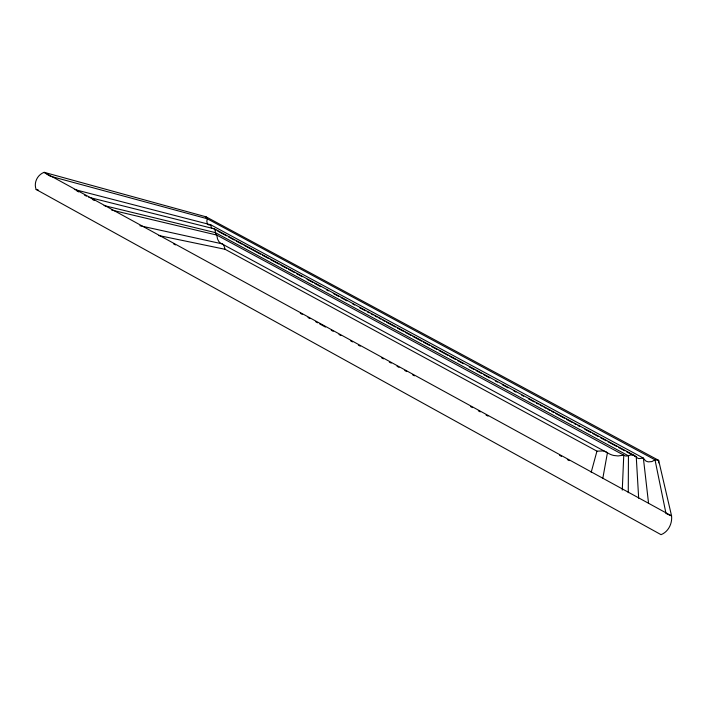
<?xml version="1.0" encoding="UTF-8"?>
<svg xmlns="http://www.w3.org/2000/svg" width="707" height="707" viewBox="0 0 707 707"><rect width="100%" height="100%" fill="white"/><g stroke="black" fill="none" stroke-linecap="round" stroke-linejoin="round"><path stroke-width="1.06" d="M628.258 492.699L628.443 455.847C631.395 453.876 635.186 455.167 637.184 457.818A11.515 7.848 -56 0 0 638.898 458.596L643.37 458.074L645.358 460.602A14.273 9.659 -56.2 0 0 648.452 461.857L651.925 461.574L655 459.806L658.65 460.354L671.57 515.889C672.401 523.516 668.407 531.797 661.045 534.669L36.137 189.476C33.494 182.706 37.418 174.77 44.161 172.331L206.09 216.837L658.65 460.354L658.553 462.864M622.266 490.119L623.768 455.149L216.757 235.06A9.315 3.756 -66 0 1 215.759 234.229C215.016 232.029 215.927 227.822 212.241 228.414A10.543 4.189 -65.9 0 1 211.42 227.831L210.739 224.782L74.323 189.449M602.788 478.471L607.437 452.719L606.703 452.241A22.412 15.616 -54.3 0 0 603.398 450.933L596.947 451.154L225.1 249.297L158.554 235.493M591.185 472.338L596.947 451.154M205.366 217.579L206.09 216.837L207.195 218.728L655 459.806L666.021 513.618M208.839 225.082L210.739 224.782L643.37 458.074L648.566 503.375M139.889 225.719L222.272 243.871A20.724 8.493 -66.8 0 1 223.783 245.135L225.1 249.297M111.6 210.05L216.757 235.06L217.562 239.072L218.781 241.414A33.706 13.769 -65.6 0 0 221.132 243.429L608.603 453.452A36.552 25.417 -56.6 0 0 613.8 455.476L618.051 455.944L623.768 455.149A10.137 6.982 -55.8 0 0 625.978 456.033L628.443 455.847L215.317 232.594L104.07 205.578M36.137 189.476L38.275 189.997M88.826 197.297L212.913 228.494M49.684 176.025L207.195 218.728L206.842 221.653L207.434 223.951A13.035 5.135 -65.9 0 0 207.823 224.472M666.948 513.989L671.57 515.889L44.161 172.331L48.898 175.495M214.044 228.6L634.745 455.653M213.885 229.015L215.829 230.067M217.774 231.109L226.505 235.829M228.449 236.88L234.273 240.027M236.218 241.069L242.041 244.215M243.986 245.267L260.494 254.175M262.438 255.218L268.262 258.364M270.207 259.416L278.947 264.135M280.882 265.178L286.706 268.324M288.65 269.376L294.474 272.522M296.419 273.565L302.243 276.711M307.103 279.336L312.927 282.473M314.871 283.525L320.695 286.671M326.519 289.817L328.463 290.86M333.315 293.485L339.148 296.631M341.083 297.674L346.916 300.82M352.74 303.966L354.675 305.017M359.536 307.633L365.36 310.78M367.304 311.831L369.248 312.874M371.184 313.926L373.128 314.977M375.072 316.02L377.017 317.072M378.952 318.115L380.896 319.166M382.841 320.218L384.785 321.261M386.72 322.312L395.46 327.032M397.405 328.075L403.229 331.221M405.173 332.272L410.997 335.418M412.941 336.461L421.681 341.181M423.617 342.232L429.449 345.378M431.385 346.421L437.218 349.567M439.153 350.619L447.893 355.329M449.838 356.381L455.662 359.527M457.606 360.57L463.43 363.716M469.254 366.862L474.114 369.487M476.05 370.53L481.882 373.676M483.818 374.728L489.651 377.874M495.474 381.02L497.419 382.063M502.27 384.688L508.094 387.834M513.918 390.971L515.863 392.023M521.686 395.169L523.631 396.212M528.491 398.836L534.315 401.983M536.251 403.025L538.195 404.077M540.139 405.129L542.083 406.172M544.019 407.223L545.963 408.275M547.907 409.318L549.852 410.369M551.787 411.412L553.731 412.464M555.675 413.515L564.416 418.226M566.36 419.278L572.184 422.424M574.119 423.475L576.064 424.518M578.008 425.57L579.952 426.613M584.804 429.237L590.628 432.384M592.572 433.426L598.396 436.572M600.34 437.624L606.164 440.77M608.108 441.813L616.849 446.532M618.793 447.584L624.617 450.73M626.561 451.773L632.385 454.919M634.329 455.971L636.265 457.014L638.668 498.17M76.78 190.863L78.716 191.924M84.522 195.105L86.457 196.166M92.264 199.347L94.199 200.408M173.533 243.862L175.469 244.922M300.289 313.289L302.225 314.35M308.022 317.531L309.958 318.583M315.764 321.765L317.699 322.825M319.635 323.886L325.441 327.067M331.247 330.249L333.183 331.309M338.989 334.482L340.924 335.542M350.601 340.845L352.537 341.905M358.343 345.087L360.278 346.147M381.559 357.804L383.494 358.864M389.301 362.046L391.236 363.106M397.042 366.288L398.978 367.34M404.784 370.521L406.719 371.582M412.526 374.763L414.461 375.824M470.579 406.56L472.515 407.621M478.321 410.802L480.256 411.863M486.054 415.044L487.989 416.105M559.591 455.317L561.526 456.377M567.332 459.559L569.268 460.619"/></g></svg>
